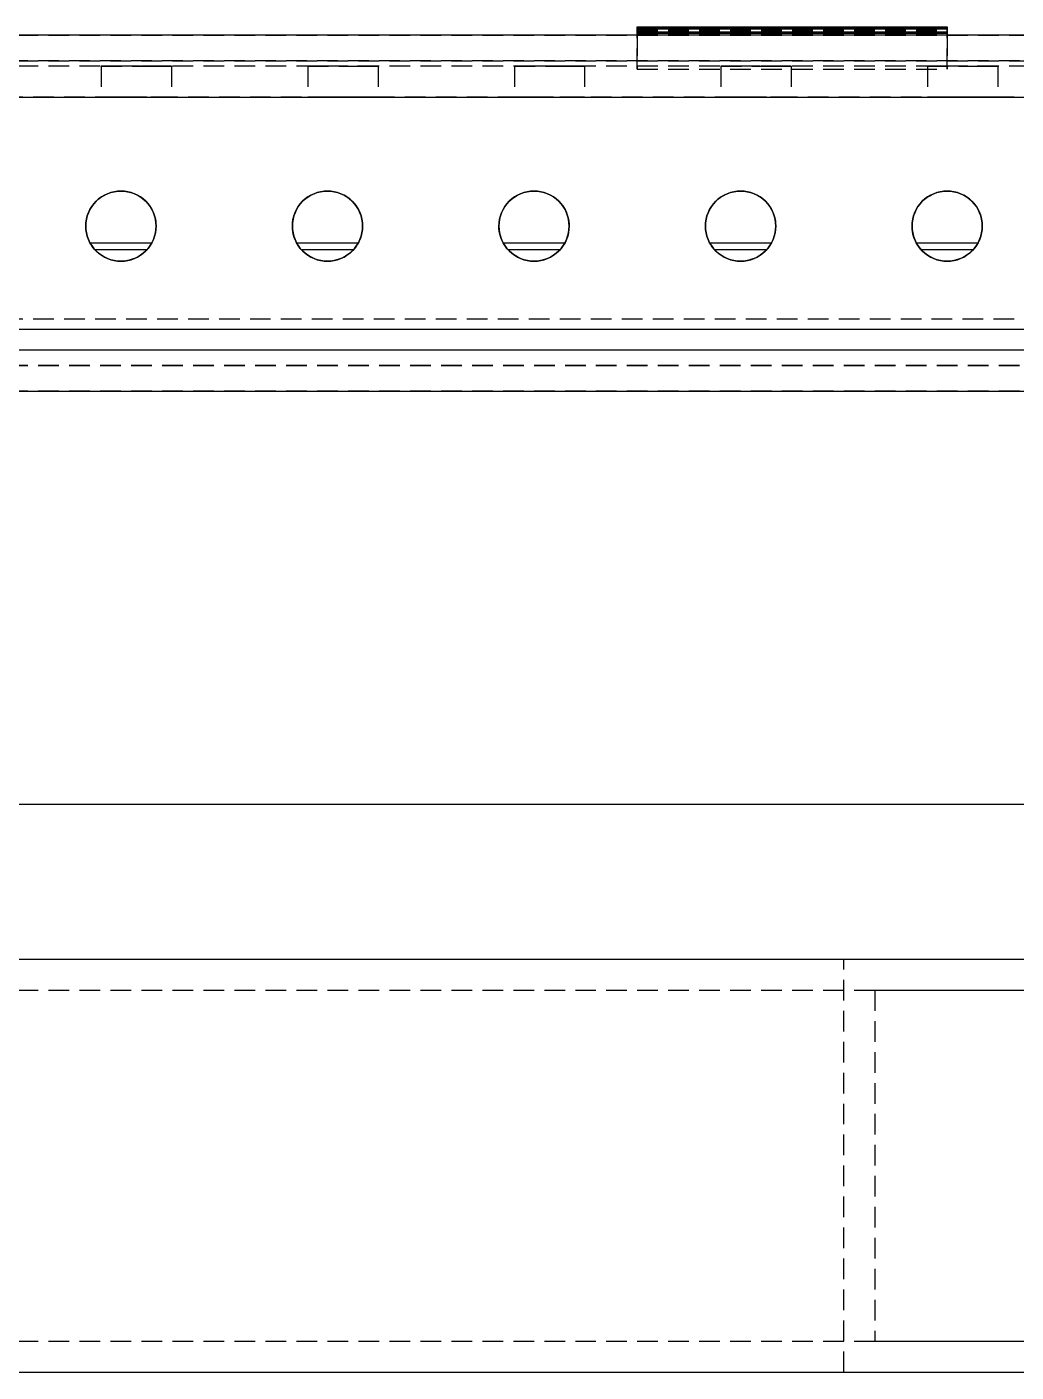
# Model space of a CAD drawing. Header units: metres. Extents: x -200 to 4040, y -1684 to 360.
# Drawn here: x 1510.9 to 1606.7, y -775 to -644.7 of the extents above; entities that cross this region are included whole.
import ezdxf

# ---------------------------------------------------------------- set-up
doc = ezdxf.new("R2010")
doc.units = ezdxf.units.M
doc.linetypes.add('DASHED2', pattern=[3, 2, -1])
for name, color, linetype in [('GIZLI', 8, 'DASHED2'), ('GORUNEN', 7, 'Continuous'), ('TEGET', 9, 'Continuous')]:
    doc.layers.add(name, color=color, linetype=linetype)

msp = doc.modelspace()

# ---------------------------------------------------------------- linework, layer by layer
at = {"layer": 'GIZLI'}
for points in [[(1570, -644.703), (1570, -645.004)], [(1570, -644.795), (1570, -644.703)], [(1570, -644.703), (1570, -645.004)], [(1570, -644.706), (1570, -644.812)], [(1570, -645.004), (1570, -644.706)], [(1570, -644.706), (1600, -644.706)], [(1570, -645.004), (1570, -644.706)], [(1570, -644.812), (1570, -644.706)], [(1570, -644.706), (1600, -644.706)], [(1570, -645.101), (1570, -644.795)], [(1570, -644.795), (1600, -644.795)], [(1570, -644.812), (1570, -645.15)], [(1570, -644.812), (1600, -644.812)], [(1570, -644.812), (1570, -645.15)], [(1570, -644.812), (1600, -644.812)], [(1570, -644.885), (1570, -645.101)], [(1570, -645.166), (1570, -644.885)], [(1570, -644.885), (1600, -644.885)], [(1570, -644.885), (1570, -645.101)], [(1570, -645.101), (1570, -644.885)], [(1570, -644.898), (1570, -645.074)], [(1570, -645.15), (1570, -644.898)], [(1570, -644.898), (1600, -644.898)], [(1570, -645.15), (1570, -644.898)], [(1570, -645.074), (1570, -644.898)], [(1570, -644.898), (1600, -644.898)], [(1600, -644.703), (1600, -644.795)], [(1600, -644.703), (1600, -645.004)], [(1600, -644.703), (1600, -645.004)], [(1600, -645.004), (1600, -644.706)], [(1600, -644.812), (1600, -644.706)], [(1600, -644.706), (1600, -644.812)], [(1600, -645.004), (1600, -644.706)], [(1600, -645.101), (1600, -644.795)], [(1600, -644.812), (1600, -645.15)], [(1600, -644.812), (1600, -645.15)], [(1600, -644.885), (1600, -645.166)], [(1600, -644.885), (1600, -645.101)], [(1600, -645.101), (1600, -644.885)], [(1600, -644.885), (1600, -645.101)], [(1600, -645.15), (1600, -644.898)], [(1600, -645.074), (1600, -644.898)], [(1600, -644.898), (1600, -645.074)], [(1600, -645.15), (1600, -644.898)], [(2630, -645.5), (445, -645.5)], [(445, -645.5), (2630, -645.5)], [(445, -645.5), (2630, -645.5)], [(1570, -645.004), (1600, -645.004)], [(1570, -645.004), (1600, -645.004)], [(1570, -645.074), (1570, -645.393)], [(1570, -645.074), (1600, -645.074)], [(1570, -645.074), (1570, -645.393)], [(1570, -645.074), (1600, -645.074)], [(1570, -645.101), (1600, -645.101)], [(1570, -645.101), (1600, -645.101)], [(1570, -645.15), (1600, -645.15)], [(1570, -645.15), (1600, -645.15)], [(1570, -645.5), (1570, -645.166)], [(1570, -645.166), (1600, -645.166)], [(1570, -645.167), (1570, -645.5)], [(1570, -645.393), (1570, -645.167)], [(1570, -645.167), (1600, -645.167)], [(1570, -645.393), (1570, -645.167)], [(1570, -645.5), (1570, -645.167)], [(1570, -645.167), (1600, -645.167)], [(1570, -645.323), (1570, -645.5)], [(1570, -645.5), (1570, -645.323)], [(1570, -645.323), (1600, -645.323)], [(1570, -645.323), (1570, -645.5)], [(1570, -645.5), (1570, -645.323)], [(1570, -645.393), (1600, -645.393)], [(1570, -645.393), (1600, -645.393)], [(1570, -645.5), (1600, -645.5)], [(1570, -648.8), (1570, -645.5)], [(1570, -645.5), (1600, -645.5)], [(1570, -648.8), (1570, -645.5)], [(1570, -645.5), (1600, -645.5)], [(1570, -645.5), (1600, -645.5)], [(1570, -645.5), (1570, -648.8)], [(1570, -648.8), (1570, -645.5)], [(1570, -645.5), (1600, -645.5)], [(1570, -645.5), (1600, -645.5)], [(1600, -645.074), (1600, -645.393)], [(1600, -645.074), (1600, -645.393)], [(1600, -645.5), (1600, -645.166)], [(1600, -645.393), (1600, -645.167)], [(1600, -645.5), (1600, -645.167)], [(1600, -645.167), (1600, -645.5)], [(1600, -645.393), (1600, -645.167)], [(1600, -645.323), (1600, -645.5)], [(1600, -645.323), (1600, -645.5)], [(1600, -645.5), (1600, -645.323)], [(1600, -645.323), (1600, -645.5)], [(1600, -648.8), (1600, -645.5)], [(1600, -648.8), (1600, -645.5)], [(1600, -645.5), (1600, -648.8)], [(1600, -648.8), (1600, -645.5)], [(2630, -648), (445, -648)], [(445, -648), (2630, -648)], [(2630, -648), (445, -648)], [(445, -648), (2630, -648)], [(2670, -648.5), (1121.5, -648.5)], [(2670, -648.5), (1121.5, -648.5)], [(1519.87, -648.5), (1518.1, -648.5)], [(1518.1, -648.5), (1523.13, -648.5)], [(1518.1, -648.5), (1518.1, -651.5)], [(1524.9, -648.5), (1519.87, -648.5)], [(1523.13, -648.5), (1524.9, -648.5)], [(1524.9, -648.5), (1524.9, -651.5)], [(1539.87, -648.5), (1538.1, -648.5)], [(1538.1, -648.5), (1543.13, -648.5)], [(1538.1, -648.5), (1538.1, -651.5)], [(1544.9, -648.5), (1539.87, -648.5)], [(1543.13, -648.5), (1544.9, -648.5)], [(1544.9, -648.5), (1544.9, -651.5)], [(1559.87, -648.5), (1558.1, -648.5)], [(1558.1, -648.5), (1563.13, -648.5)], [(1558.1, -648.5), (1558.1, -651.5)], [(1564.9, -648.5), (1559.87, -648.5)], [(1563.13, -648.5), (1564.9, -648.5)], [(1564.9, -648.5), (1564.9, -651.5)], [(1570, -648.8), (1600, -648.8)], [(1570, -648.8), (1600, -648.8)], [(1579.87, -648.5), (1578.1, -648.5)], [(1578.1, -648.5), (1583.13, -648.5)], [(1578.1, -648.5), (1578.1, -651.5)], [(1584.9, -648.5), (1579.87, -648.5)], [(1583.13, -648.5), (1584.9, -648.5)], [(1584.9, -648.5), (1584.9, -651.5)], [(1599.87, -648.5), (1598.1, -648.5)], [(1598.1, -648.5), (1603.13, -648.5)], [(1598.1, -648.5), (1598.1, -651.5)], [(1604.9, -648.5), (1599.87, -648.5)], [(1603.13, -648.5), (1604.9, -648.5)], [(1604.9, -648.5), (1604.9, -651.5)], [(3061.5, -651.5), (1121.5, -651.5)], [(3061.5, -651.5), (1121.5, -651.5)], [(1519.87, -651.5), (1518.1, -651.5)], [(1518.1, -651.5), (1523.13, -651.5)], [(1524.9, -651.5), (1519.87, -651.5)], [(1523.13, -651.5), (1524.9, -651.5)], [(1539.87, -651.5), (1538.1, -651.5)], [(1538.1, -651.5), (1543.13, -651.5)], [(1544.9, -651.5), (1539.87, -651.5)], [(1543.13, -651.5), (1544.9, -651.5)], [(1559.87, -651.5), (1558.1, -651.5)], [(1558.1, -651.5), (1563.13, -651.5)], [(1564.9, -651.5), (1559.87, -651.5)], [(1563.13, -651.5), (1564.9, -651.5)], [(1579.87, -651.5), (1578.1, -651.5)], [(1578.1, -651.5), (1583.13, -651.5)], [(1584.9, -651.5), (1579.87, -651.5)], [(1583.13, -651.5), (1584.9, -651.5)], [(1599.87, -651.5), (1598.1, -651.5)], [(1598.1, -651.5), (1603.13, -651.5)], [(1604.9, -651.5), (1599.87, -651.5)], [(1603.13, -651.5), (1604.9, -651.5)], [(1516.6, -664), (1516.615, -663.676), (1516.662, -663.355), (1516.738, -663.04), (1516.845, -662.733), (1516.98, -662.439), (1517.142, -662.158), (1517.331, -661.894), (1517.544, -661.649), (1517.779, -661.426), (1518.034, -661.226), (1518.307, -661.051), (1518.596, -660.903), (1518.897, -660.784), (1519.209, -660.693), (1519.528, -660.633), (1519.763, -660.608), (1520, -660.6)], [(1516.6, -664), (1516.616, -663.667), (1516.665, -663.337), (1516.746, -663.013), (1516.859, -662.699), (1517.001, -662.397), (1517.173, -662.111), (1517.372, -661.843), (1517.596, -661.596), (1517.843, -661.372), (1518.111, -661.173), (1518.397, -661.001), (1518.699, -660.859), (1519.013, -660.746), (1519.337, -660.665), (1519.667, -660.616), (1520, -660.6)], [(1520, -660.6), (1519.667, -660.616), (1519.337, -660.665), (1519.013, -660.746), (1518.699, -660.859), (1518.397, -661.001), (1518.111, -661.173), (1517.843, -661.372), (1517.596, -661.596), (1517.372, -661.843), (1517.173, -662.111), (1517.001, -662.397), (1516.859, -662.699), (1516.746, -663.013), (1516.665, -663.337), (1516.616, -663.667), (1516.6, -664)], [(1520, -660.6), (1520.324, -660.615), (1520.645, -660.662), (1520.96, -660.738), (1521.267, -660.845), (1521.561, -660.98), (1521.842, -661.142), (1522.106, -661.331), (1522.351, -661.544), (1522.574, -661.779), (1522.774, -662.034), (1522.949, -662.307), (1523.097, -662.596), (1523.216, -662.897), (1523.307, -663.209), (1523.367, -663.528), (1523.392, -663.763), (1523.4, -664)], [(1520, -660.6), (1520.333, -660.616), (1520.663, -660.665), (1520.987, -660.746), (1521.301, -660.859), (1521.603, -661.001), (1521.889, -661.173), (1522.157, -661.372), (1522.404, -661.596), (1522.628, -661.843), (1522.827, -662.111), (1522.999, -662.397), (1523.141, -662.699), (1523.254, -663.013), (1523.335, -663.337), (1523.384, -663.667), (1523.4, -664)], [(1523.4, -664), (1523.384, -663.667), (1523.335, -663.337), (1523.254, -663.013), (1523.141, -662.699), (1522.999, -662.397), (1522.827, -662.111), (1522.628, -661.843), (1522.404, -661.596), (1522.157, -661.372), (1521.889, -661.173), (1521.603, -661.001), (1521.301, -660.859), (1520.987, -660.746), (1520.663, -660.665), (1520.333, -660.616), (1520, -660.6)], [(1536.6, -664), (1536.615, -663.676), (1536.662, -663.355), (1536.738, -663.04), (1536.845, -662.733), (1536.98, -662.439), (1537.142, -662.158), (1537.331, -661.894), (1537.544, -661.649), (1537.779, -661.426), (1538.034, -661.226), (1538.307, -661.051), (1538.596, -660.903), (1538.897, -660.784), (1539.209, -660.693), (1539.528, -660.633), (1539.763, -660.608), (1540, -660.6)], [(1536.6, -664), (1536.616, -663.667), (1536.665, -663.337), (1536.746, -663.013), (1536.859, -662.699), (1537.001, -662.397), (1537.173, -662.111), (1537.372, -661.843), (1537.596, -661.596), (1537.843, -661.372), (1538.111, -661.173), (1538.397, -661.001), (1538.699, -660.859), (1539.013, -660.746), (1539.337, -660.665), (1539.667, -660.616), (1540, -660.6)], [(1540, -660.6), (1539.667, -660.616), (1539.337, -660.665), (1539.013, -660.746), (1538.699, -660.859), (1538.397, -661.001), (1538.111, -661.173), (1537.843, -661.372), (1537.596, -661.596), (1537.372, -661.843), (1537.173, -662.111), (1537.001, -662.397), (1536.859, -662.699), (1536.746, -663.013), (1536.665, -663.337), (1536.616, -663.667), (1536.6, -664)], [(1540, -660.6), (1540.324, -660.615), (1540.645, -660.662), (1540.96, -660.738), (1541.267, -660.845), (1541.561, -660.98), (1541.842, -661.142), (1542.106, -661.331), (1542.351, -661.544), (1542.574, -661.779), (1542.774, -662.034), (1542.949, -662.307), (1543.097, -662.596), (1543.216, -662.897), (1543.307, -663.209), (1543.367, -663.528), (1543.392, -663.763), (1543.4, -664)], [(1540, -660.6), (1540.333, -660.616), (1540.663, -660.665), (1540.987, -660.746), (1541.301, -660.859), (1541.603, -661.001), (1541.889, -661.173), (1542.157, -661.372), (1542.404, -661.596), (1542.628, -661.843), (1542.827, -662.111), (1542.999, -662.397), (1543.141, -662.699), (1543.254, -663.013), (1543.335, -663.337), (1543.384, -663.667), (1543.4, -664)], [(1543.4, -664), (1543.384, -663.667), (1543.335, -663.337), (1543.254, -663.013), (1543.141, -662.699), (1542.999, -662.397), (1542.827, -662.111), (1542.628, -661.843), (1542.404, -661.596), (1542.157, -661.372), (1541.889, -661.173), (1541.603, -661.001), (1541.301, -660.859), (1540.987, -660.746), (1540.663, -660.665), (1540.333, -660.616), (1540, -660.6)], [(1556.6, -664), (1556.615, -663.676), (1556.662, -663.355), (1556.738, -663.04), (1556.845, -662.733), (1556.98, -662.439), (1557.142, -662.158), (1557.331, -661.894), (1557.544, -661.649), (1557.779, -661.426), (1558.034, -661.226), (1558.307, -661.051), (1558.596, -660.903), (1558.897, -660.784), (1559.209, -660.693), (1559.528, -660.633), (1559.763, -660.608), (1560, -660.6)], [(1556.6, -664), (1556.616, -663.667), (1556.665, -663.337), (1556.746, -663.013), (1556.859, -662.699), (1557.001, -662.397), (1557.173, -662.111), (1557.372, -661.843), (1557.596, -661.596), (1557.843, -661.372), (1558.111, -661.173), (1558.397, -661.001), (1558.699, -660.859), (1559.013, -660.746), (1559.337, -660.665), (1559.667, -660.616), (1560, -660.6)], [(1560, -660.6), (1559.667, -660.616), (1559.337, -660.665), (1559.013, -660.746), (1558.699, -660.859), (1558.397, -661.001), (1558.111, -661.173), (1557.843, -661.372), (1557.596, -661.596), (1557.372, -661.843), (1557.173, -662.111), (1557.001, -662.397), (1556.859, -662.699), (1556.746, -663.013), (1556.665, -663.337), (1556.616, -663.667), (1556.6, -664)], [(1560, -660.6), (1560.324, -660.615), (1560.645, -660.662), (1560.96, -660.738), (1561.267, -660.845), (1561.561, -660.98), (1561.842, -661.142), (1562.106, -661.331), (1562.351, -661.544), (1562.574, -661.779), (1562.774, -662.034), (1562.949, -662.307), (1563.097, -662.596), (1563.216, -662.897), (1563.307, -663.209), (1563.367, -663.528), (1563.392, -663.763), (1563.4, -664)], [(1560, -660.6), (1560.333, -660.616), (1560.663, -660.665), (1560.987, -660.746), (1561.301, -660.859), (1561.603, -661.001), (1561.889, -661.173), (1562.157, -661.372), (1562.404, -661.596), (1562.628, -661.843), (1562.827, -662.111), (1562.999, -662.397), (1563.141, -662.699), (1563.254, -663.013), (1563.335, -663.337), (1563.384, -663.667), (1563.4, -664)], [(1563.4, -664), (1563.384, -663.667), (1563.335, -663.337), (1563.254, -663.013), (1563.141, -662.699), (1562.999, -662.397), (1562.827, -662.111), (1562.628, -661.843), (1562.404, -661.596), (1562.157, -661.372), (1561.889, -661.173), (1561.603, -661.001), (1561.301, -660.859), (1560.987, -660.746), (1560.663, -660.665), (1560.333, -660.616), (1560, -660.6)], [(1576.6, -664), (1576.615, -663.676), (1576.662, -663.355), (1576.738, -663.04), (1576.845, -662.733), (1576.98, -662.439), (1577.142, -662.158), (1577.331, -661.894), (1577.544, -661.649), (1577.779, -661.426), (1578.034, -661.226), (1578.307, -661.051), (1578.596, -660.903), (1578.897, -660.784), (1579.209, -660.693), (1579.528, -660.633), (1579.763, -660.608), (1580, -660.6)], [(1576.6, -664), (1576.616, -663.667), (1576.665, -663.337), (1576.746, -663.013), (1576.859, -662.699), (1577.001, -662.397), (1577.173, -662.111), (1577.372, -661.843), (1577.596, -661.596), (1577.843, -661.372), (1578.111, -661.173), (1578.397, -661.001), (1578.699, -660.859), (1579.013, -660.746), (1579.337, -660.665), (1579.667, -660.616), (1580, -660.6)], [(1580, -660.6), (1579.667, -660.616), (1579.337, -660.665), (1579.013, -660.746), (1578.699, -660.859), (1578.397, -661.001), (1578.111, -661.173), (1577.843, -661.372), (1577.596, -661.596), (1577.372, -661.843), (1577.173, -662.111), (1577.001, -662.397), (1576.859, -662.699), (1576.746, -663.013), (1576.665, -663.337), (1576.616, -663.667), (1576.6, -664)], [(1580, -660.6), (1580.324, -660.615), (1580.645, -660.662), (1580.96, -660.738), (1581.267, -660.845), (1581.561, -660.98), (1581.842, -661.142), (1582.106, -661.331), (1582.351, -661.544), (1582.574, -661.779), (1582.774, -662.034), (1582.949, -662.307), (1583.097, -662.596), (1583.216, -662.897), (1583.307, -663.209), (1583.367, -663.528), (1583.392, -663.763), (1583.4, -664)], [(1580, -660.6), (1580.333, -660.616), (1580.663, -660.665), (1580.987, -660.746), (1581.301, -660.859), (1581.603, -661.001), (1581.889, -661.173), (1582.157, -661.372), (1582.404, -661.596), (1582.628, -661.843), (1582.827, -662.111), (1582.999, -662.397), (1583.141, -662.699), (1583.254, -663.013), (1583.335, -663.337), (1583.384, -663.667), (1583.4, -664)], [(1583.4, -664), (1583.384, -663.667), (1583.335, -663.337), (1583.254, -663.013), (1583.141, -662.699), (1582.999, -662.397), (1582.827, -662.111), (1582.628, -661.843), (1582.404, -661.596), (1582.157, -661.372), (1581.889, -661.173), (1581.603, -661.001), (1581.301, -660.859), (1580.987, -660.746), (1580.663, -660.665), (1580.333, -660.616), (1580, -660.6)], [(1596.6, -664), (1596.615, -663.676), (1596.662, -663.355), (1596.738, -663.04), (1596.845, -662.733), (1596.98, -662.439), (1597.142, -662.158), (1597.331, -661.894), (1597.544, -661.649), (1597.779, -661.426), (1598.034, -661.226), (1598.307, -661.051), (1598.596, -660.903), (1598.897, -660.784), (1599.209, -660.693), (1599.528, -660.633), (1599.763, -660.608), (1600, -660.6)], [(1596.6, -664), (1596.616, -663.667), (1596.665, -663.337), (1596.746, -663.013), (1596.859, -662.699), (1597.001, -662.397), (1597.173, -662.111), (1597.372, -661.843), (1597.596, -661.596), (1597.843, -661.372), (1598.111, -661.173), (1598.397, -661.001), (1598.699, -660.859), (1599.013, -660.746), (1599.337, -660.665), (1599.667, -660.616), (1600, -660.6)], [(1600, -660.6), (1599.667, -660.616), (1599.337, -660.665), (1599.013, -660.746), (1598.699, -660.859), (1598.397, -661.001), (1598.111, -661.173), (1597.843, -661.372), (1597.596, -661.596), (1597.372, -661.843), (1597.173, -662.111), (1597.001, -662.397), (1596.859, -662.699), (1596.746, -663.013), (1596.665, -663.337), (1596.616, -663.667), (1596.6, -664)], [(1600, -660.6), (1600.324, -660.615), (1600.645, -660.662), (1600.96, -660.738), (1601.267, -660.845), (1601.561, -660.98), (1601.842, -661.142), (1602.106, -661.331), (1602.351, -661.544), (1602.574, -661.779), (1602.774, -662.034), (1602.949, -662.307), (1603.097, -662.596), (1603.216, -662.897), (1603.307, -663.209), (1603.367, -663.528), (1603.392, -663.763), (1603.4, -664)], [(1600, -660.6), (1600.333, -660.616), (1600.663, -660.665), (1600.987, -660.746), (1601.301, -660.859), (1601.603, -661.001), (1601.889, -661.173), (1602.157, -661.372), (1602.404, -661.596), (1602.628, -661.843), (1602.827, -662.111), (1602.999, -662.397), (1603.141, -662.699), (1603.254, -663.013), (1603.335, -663.337), (1603.384, -663.667), (1603.4, -664)], [(1603.4, -664), (1603.384, -663.667), (1603.335, -663.337), (1603.254, -663.013), (1603.141, -662.699), (1602.999, -662.397), (1602.827, -662.111), (1602.628, -661.843), (1602.404, -661.596), (1602.157, -661.372), (1601.889, -661.173), (1601.603, -661.001), (1601.301, -660.859), (1600.987, -660.746), (1600.663, -660.665), (1600.333, -660.616), (1600, -660.6)], [(1520, -667.4), (1519.676, -667.385), (1519.355, -667.338), (1519.04, -667.262), (1518.733, -667.155), (1518.439, -667.02), (1518.158, -666.858), (1517.894, -666.669), (1517.649, -666.456), (1517.426, -666.221), (1517.226, -665.966), (1517.051, -665.693), (1516.903, -665.404), (1516.784, -665.103), (1516.693, -664.791), (1516.633, -664.472), (1516.608, -664.237), (1516.6, -664)], [(1520, -667.4), (1519.667, -667.384), (1519.337, -667.335), (1519.013, -667.254), (1518.699, -667.141), (1518.397, -666.999), (1518.111, -666.827), (1517.843, -666.628), (1517.596, -666.404), (1517.372, -666.157), (1517.173, -665.889), (1517.001, -665.603), (1516.859, -665.301), (1516.746, -664.987), (1516.665, -664.663), (1516.616, -664.333), (1516.6, -664)], [(1516.6, -664), (1516.616, -664.333), (1516.665, -664.663), (1516.746, -664.987), (1516.859, -665.301), (1517.001, -665.603), (1517.173, -665.889), (1517.372, -666.157), (1517.596, -666.404), (1517.843, -666.628), (1518.111, -666.827), (1518.397, -666.999), (1518.699, -667.141), (1519.013, -667.254), (1519.337, -667.335), (1519.667, -667.384), (1520, -667.4)], [(1523.4, -664), (1523.385, -664.324), (1523.338, -664.645), (1523.262, -664.96), (1523.155, -665.267), (1523.02, -665.561), (1522.858, -665.842), (1522.669, -666.106), (1522.456, -666.351), (1522.221, -666.574), (1521.966, -666.774), (1521.693, -666.949), (1521.404, -667.097), (1521.103, -667.216), (1520.791, -667.307), (1520.472, -667.367), (1520.237, -667.392), (1520, -667.4)], [(1523.4, -664), (1523.384, -664.333), (1523.335, -664.663), (1523.254, -664.987), (1523.141, -665.301), (1522.999, -665.603), (1522.827, -665.889), (1522.628, -666.157), (1522.404, -666.404), (1522.157, -666.628), (1521.889, -666.827), (1521.603, -666.999), (1521.301, -667.141), (1520.987, -667.254), (1520.663, -667.335), (1520.333, -667.384), (1520, -667.4)], [(1520, -667.4), (1520.333, -667.384), (1520.663, -667.335), (1520.987, -667.254), (1521.301, -667.141), (1521.603, -666.999), (1521.889, -666.827), (1522.157, -666.628), (1522.404, -666.404), (1522.628, -666.157), (1522.827, -665.889), (1522.999, -665.603), (1523.141, -665.301), (1523.254, -664.987), (1523.335, -664.663), (1523.384, -664.333), (1523.4, -664)], [(1540, -667.4), (1539.676, -667.385), (1539.355, -667.338), (1539.04, -667.262), (1538.733, -667.155), (1538.439, -667.02), (1538.158, -666.858), (1537.894, -666.669), (1537.649, -666.456), (1537.426, -666.221), (1537.226, -665.966), (1537.051, -665.693), (1536.903, -665.404), (1536.784, -665.103), (1536.693, -664.791), (1536.633, -664.472), (1536.608, -664.237), (1536.6, -664)], [(1540, -667.4), (1539.667, -667.384), (1539.337, -667.335), (1539.013, -667.254), (1538.699, -667.141), (1538.397, -666.999), (1538.111, -666.827), (1537.843, -666.628), (1537.596, -666.404), (1537.372, -666.157), (1537.173, -665.889), (1537.001, -665.603), (1536.859, -665.301), (1536.746, -664.987), (1536.665, -664.663), (1536.616, -664.333), (1536.6, -664)], [(1536.6, -664), (1536.616, -664.333), (1536.665, -664.663), (1536.746, -664.987), (1536.859, -665.301), (1537.001, -665.603), (1537.173, -665.889), (1537.372, -666.157), (1537.596, -666.404), (1537.843, -666.628), (1538.111, -666.827), (1538.397, -666.999), (1538.699, -667.141), (1539.013, -667.254), (1539.337, -667.335), (1539.667, -667.384), (1540, -667.4)], [(1543.4, -664), (1543.385, -664.324), (1543.338, -664.645), (1543.262, -664.96), (1543.155, -665.267), (1543.02, -665.561), (1542.858, -665.842), (1542.669, -666.106), (1542.456, -666.351), (1542.221, -666.574), (1541.966, -666.774), (1541.693, -666.949), (1541.404, -667.097), (1541.103, -667.216), (1540.791, -667.307), (1540.472, -667.367), (1540.237, -667.392), (1540, -667.4)], [(1543.4, -664), (1543.384, -664.333), (1543.335, -664.663), (1543.254, -664.987), (1543.141, -665.301), (1542.999, -665.603), (1542.827, -665.889), (1542.628, -666.157), (1542.404, -666.404), (1542.157, -666.628), (1541.889, -666.827), (1541.603, -666.999), (1541.301, -667.141), (1540.987, -667.254), (1540.663, -667.335), (1540.333, -667.384), (1540, -667.4)], [(1540, -667.4), (1540.333, -667.384), (1540.663, -667.335), (1540.987, -667.254), (1541.301, -667.141), (1541.603, -666.999), (1541.889, -666.827), (1542.157, -666.628), (1542.404, -666.404), (1542.628, -666.157), (1542.827, -665.889), (1542.999, -665.603), (1543.141, -665.301), (1543.254, -664.987), (1543.335, -664.663), (1543.384, -664.333), (1543.4, -664)], [(1560, -667.4), (1559.676, -667.385), (1559.355, -667.338), (1559.04, -667.262), (1558.733, -667.155), (1558.439, -667.02), (1558.158, -666.858), (1557.894, -666.669), (1557.649, -666.456), (1557.426, -666.221), (1557.226, -665.966), (1557.051, -665.693), (1556.903, -665.404), (1556.784, -665.103), (1556.693, -664.791), (1556.633, -664.472), (1556.608, -664.237), (1556.6, -664)], [(1560, -667.4), (1559.667, -667.384), (1559.337, -667.335), (1559.013, -667.254), (1558.699, -667.141), (1558.397, -666.999), (1558.111, -666.827), (1557.843, -666.628), (1557.596, -666.404), (1557.372, -666.157), (1557.173, -665.889), (1557.001, -665.603), (1556.859, -665.301), (1556.746, -664.987), (1556.665, -664.663), (1556.616, -664.333), (1556.6, -664)], [(1556.6, -664), (1556.616, -664.333), (1556.665, -664.663), (1556.746, -664.987), (1556.859, -665.301), (1557.001, -665.603), (1557.173, -665.889), (1557.372, -666.157), (1557.596, -666.404), (1557.843, -666.628), (1558.111, -666.827), (1558.397, -666.999), (1558.699, -667.141), (1559.013, -667.254), (1559.337, -667.335), (1559.667, -667.384), (1560, -667.4)], [(1563.4, -664), (1563.385, -664.324), (1563.338, -664.645), (1563.262, -664.96), (1563.155, -665.267), (1563.02, -665.561), (1562.858, -665.842), (1562.669, -666.106), (1562.456, -666.351), (1562.221, -666.574), (1561.966, -666.774), (1561.693, -666.949), (1561.404, -667.097), (1561.103, -667.216), (1560.791, -667.307), (1560.472, -667.367), (1560.237, -667.392), (1560, -667.4)], [(1563.4, -664), (1563.384, -664.333), (1563.335, -664.663), (1563.254, -664.987), (1563.141, -665.301), (1562.999, -665.603), (1562.827, -665.889), (1562.628, -666.157), (1562.404, -666.404), (1562.157, -666.628), (1561.889, -666.827), (1561.603, -666.999), (1561.301, -667.141), (1560.987, -667.254), (1560.663, -667.335), (1560.333, -667.384), (1560, -667.4)], [(1560, -667.4), (1560.333, -667.384), (1560.663, -667.335), (1560.987, -667.254), (1561.301, -667.141), (1561.603, -666.999), (1561.889, -666.827), (1562.157, -666.628), (1562.404, -666.404), (1562.628, -666.157), (1562.827, -665.889), (1562.999, -665.603), (1563.141, -665.301), (1563.254, -664.987), (1563.335, -664.663), (1563.384, -664.333), (1563.4, -664)], [(1580, -667.4), (1579.676, -667.385), (1579.355, -667.338), (1579.04, -667.262), (1578.733, -667.155), (1578.439, -667.02), (1578.158, -666.858), (1577.894, -666.669), (1577.649, -666.456), (1577.426, -666.221), (1577.226, -665.966), (1577.051, -665.693), (1576.903, -665.404), (1576.784, -665.103), (1576.693, -664.791), (1576.633, -664.472), (1576.608, -664.237), (1576.6, -664)], [(1580, -667.4), (1579.667, -667.384), (1579.337, -667.335), (1579.013, -667.254), (1578.699, -667.141), (1578.397, -666.999), (1578.111, -666.827), (1577.843, -666.628), (1577.596, -666.404), (1577.372, -666.157), (1577.173, -665.889), (1577.001, -665.603), (1576.859, -665.301), (1576.746, -664.987), (1576.665, -664.663), (1576.616, -664.333), (1576.6, -664)], [(1576.6, -664), (1576.616, -664.333), (1576.665, -664.663), (1576.746, -664.987), (1576.859, -665.301), (1577.001, -665.603), (1577.173, -665.889), (1577.372, -666.157), (1577.596, -666.404), (1577.843, -666.628), (1578.111, -666.827), (1578.397, -666.999), (1578.699, -667.141), (1579.013, -667.254), (1579.337, -667.335), (1579.667, -667.384), (1580, -667.4)], [(1583.4, -664), (1583.385, -664.324), (1583.338, -664.645), (1583.262, -664.96), (1583.155, -665.267), (1583.02, -665.561), (1582.858, -665.842), (1582.669, -666.106), (1582.456, -666.351), (1582.221, -666.574), (1581.966, -666.774), (1581.693, -666.949), (1581.404, -667.097), (1581.103, -667.216), (1580.791, -667.307), (1580.472, -667.367), (1580.237, -667.392), (1580, -667.4)], [(1583.4, -664), (1583.384, -664.333), (1583.335, -664.663), (1583.254, -664.987), (1583.141, -665.301), (1582.999, -665.603), (1582.827, -665.889), (1582.628, -666.157), (1582.404, -666.404), (1582.157, -666.628), (1581.889, -666.827), (1581.603, -666.999), (1581.301, -667.141), (1580.987, -667.254), (1580.663, -667.335), (1580.333, -667.384), (1580, -667.4)], [(1580, -667.4), (1580.333, -667.384), (1580.663, -667.335), (1580.987, -667.254), (1581.301, -667.141), (1581.603, -666.999), (1581.889, -666.827), (1582.157, -666.628), (1582.404, -666.404), (1582.628, -666.157), (1582.827, -665.889), (1582.999, -665.603), (1583.141, -665.301), (1583.254, -664.987), (1583.335, -664.663), (1583.384, -664.333), (1583.4, -664)], [(1600, -667.4), (1599.676, -667.385), (1599.355, -667.338), (1599.04, -667.262), (1598.733, -667.155), (1598.439, -667.02), (1598.158, -666.858), (1597.894, -666.669), (1597.649, -666.456), (1597.426, -666.221), (1597.226, -665.966), (1597.051, -665.693), (1596.903, -665.404), (1596.784, -665.103), (1596.693, -664.791), (1596.633, -664.472), (1596.608, -664.237), (1596.6, -664)], [(1600, -667.4), (1599.667, -667.384), (1599.337, -667.335), (1599.013, -667.254), (1598.699, -667.141), (1598.397, -666.999), (1598.111, -666.827), (1597.843, -666.628), (1597.596, -666.404), (1597.372, -666.157), (1597.173, -665.889), (1597.001, -665.603), (1596.859, -665.301), (1596.746, -664.987), (1596.665, -664.663), (1596.616, -664.333), (1596.6, -664)], [(1596.6, -664), (1596.616, -664.333), (1596.665, -664.663), (1596.746, -664.987), (1596.859, -665.301), (1597.001, -665.603), (1597.173, -665.889), (1597.372, -666.157), (1597.596, -666.404), (1597.843, -666.628), (1598.111, -666.827), (1598.397, -666.999), (1598.699, -667.141), (1599.013, -667.254), (1599.337, -667.335), (1599.667, -667.384), (1600, -667.4)], [(1603.4, -664), (1603.385, -664.324), (1603.338, -664.645), (1603.262, -664.96), (1603.155, -665.267), (1603.02, -665.561), (1602.858, -665.842), (1602.669, -666.106), (1602.456, -666.351), (1602.221, -666.574), (1601.966, -666.774), (1601.693, -666.949), (1601.404, -667.097), (1601.103, -667.216), (1600.791, -667.307), (1600.472, -667.367), (1600.237, -667.392), (1600, -667.4)], [(1603.4, -664), (1603.384, -664.333), (1603.335, -664.663), (1603.254, -664.987), (1603.141, -665.301), (1602.999, -665.603), (1602.827, -665.889), (1602.628, -666.157), (1602.404, -666.404), (1602.157, -666.628), (1601.889, -666.827), (1601.603, -666.999), (1601.301, -667.141), (1600.987, -667.254), (1600.663, -667.335), (1600.333, -667.384), (1600, -667.4)], [(1600, -667.4), (1600.333, -667.384), (1600.663, -667.335), (1600.987, -667.254), (1601.301, -667.141), (1601.603, -666.999), (1601.889, -666.827), (1602.157, -666.628), (1602.404, -666.404), (1602.628, -666.157), (1602.827, -665.889), (1602.999, -665.603), (1603.141, -665.301), (1603.254, -664.987), (1603.335, -664.663), (1603.384, -664.333), (1603.4, -664)], [(3061.5, -673), (1121.5, -673)], [(3061.5, -673), (1121.5, -673)], [(3061.5, -673), (1121.5, -673)], [(3061.5, -673), (1121.5, -673)], [(3061.5, -676), (1121.5, -676)], [(2670, -676), (1121.5, -676)], [(3061.5, -676), (1121.5, -676)], [(3061.5, -676), (1121.5, -676)], [(2630, -677.5), (150, -677.5)], [(150, -677.5), (2630, -677.5)], [(2630, -680), (150, -680)], [(-100, -720), (3340, -720)], [(-100, -735), (3340, -735)], [(-80, -735), (3320, -735)], [(-80, -735), (3320, -735)], [(-80, -735), (3320, -735)], [(-80, -735), (3320, -735)], [(1590, -775), (1590, -735)], [(1590, -775), (1590, -735)], [(1590, -735), (1650, -735)], [(1590, -735), (1650, -735)], [(-80, -738), (3320, -738)], [(-80, -738), (3320, -738)], [(-80, -738), (3320, -738)], [(-80, -738), (3320, -738)], [(1593, -738), (1647, -738)], [(1593, -738), (1593, -772)], [(1593, -738), (1647, -738)], [(1593, -738), (1593, -772)], [(-80, -772), (3320, -772)], [(-80, -772), (3320, -772)], [(-80, -772), (3320, -772)], [(-80, -772), (3320, -772)], [(1593, -772), (1647, -772)], [(1593, -772), (1647, -772)], [(-80, -775), (3320, -775)], [(-80, -775), (3320, -775)], [(-80, -775), (3320, -775)], [(1590, -775), (1650, -775)], [(1590, -775), (1650, -775)]]:
    msp.add_lwpolyline(points, dxfattribs=at)
at = {"layer": 'GORUNEN'}
for points in [[(1570, -644.703), (1600, -644.703)], [(1570, -644.703), (1570, -644.795)], [(1570, -644.703), (1600, -644.703)], [(1570, -644.885), (1570, -644.795)], [(1570, -644.795), (1600, -644.795)], [(1570, -644.885), (1570, -645.166)], [(1570, -644.885), (1600, -644.885)], [(1600, -644.795), (1600, -644.703)], [(1600, -644.885), (1600, -644.795)], [(1600, -645.166), (1600, -644.885)], [(2485, -645.5), (1490.2, -645.5)], [(1570, -645.323), (1570, -645.166)], [(1570, -645.166), (1600, -645.166)], [(1570, -645.323), (1570, -645.5)], [(1570, -645.323), (1600, -645.323)], [(1600, -645.323), (1600, -645.166)], [(1600, -645.5), (1600, -645.323)], [(1520, -660.6), (1519.667, -660.616), (1519.337, -660.665), (1519.013, -660.746), (1518.699, -660.859), (1518.397, -661.001), (1518.111, -661.173), (1517.843, -661.372), (1517.596, -661.596), (1517.372, -661.843), (1517.173, -662.111), (1517.001, -662.397), (1516.859, -662.699), (1516.746, -663.013), (1516.665, -663.337), (1516.616, -663.667), (1516.6, -664)], [(1523.4, -664), (1523.384, -663.667), (1523.335, -663.337), (1523.254, -663.013), (1523.141, -662.699), (1522.999, -662.397), (1522.827, -662.111), (1522.628, -661.843), (1522.404, -661.596), (1522.157, -661.372), (1521.889, -661.173), (1521.603, -661.001), (1521.301, -660.859), (1520.987, -660.746), (1520.663, -660.665), (1520.333, -660.616), (1520, -660.6)], [(1540, -660.6), (1539.667, -660.616), (1539.337, -660.665), (1539.013, -660.746), (1538.699, -660.859), (1538.397, -661.001), (1538.111, -661.173), (1537.843, -661.372), (1537.596, -661.596), (1537.372, -661.843), (1537.173, -662.111), (1537.001, -662.397), (1536.859, -662.699), (1536.746, -663.013), (1536.665, -663.337), (1536.616, -663.667), (1536.6, -664)], [(1543.4, -664), (1543.384, -663.667), (1543.335, -663.337), (1543.254, -663.013), (1543.141, -662.699), (1542.999, -662.397), (1542.827, -662.111), (1542.628, -661.843), (1542.404, -661.596), (1542.157, -661.372), (1541.889, -661.173), (1541.603, -661.001), (1541.301, -660.859), (1540.987, -660.746), (1540.663, -660.665), (1540.333, -660.616), (1540, -660.6)], [(1560, -660.6), (1559.667, -660.616), (1559.337, -660.665), (1559.013, -660.746), (1558.699, -660.859), (1558.397, -661.001), (1558.111, -661.173), (1557.843, -661.372), (1557.596, -661.596), (1557.372, -661.843), (1557.173, -662.111), (1557.001, -662.397), (1556.859, -662.699), (1556.746, -663.013), (1556.665, -663.337), (1556.616, -663.667), (1556.6, -664)], [(1563.4, -664), (1563.384, -663.667), (1563.335, -663.337), (1563.254, -663.013), (1563.141, -662.699), (1562.999, -662.397), (1562.827, -662.111), (1562.628, -661.843), (1562.404, -661.596), (1562.157, -661.372), (1561.889, -661.173), (1561.603, -661.001), (1561.301, -660.859), (1560.987, -660.746), (1560.663, -660.665), (1560.333, -660.616), (1560, -660.6)], [(1580, -660.6), (1579.667, -660.616), (1579.337, -660.665), (1579.013, -660.746), (1578.699, -660.859), (1578.397, -661.001), (1578.111, -661.173), (1577.843, -661.372), (1577.596, -661.596), (1577.372, -661.843), (1577.173, -662.111), (1577.001, -662.397), (1576.859, -662.699), (1576.746, -663.013), (1576.665, -663.337), (1576.616, -663.667), (1576.6, -664)], [(1583.4, -664), (1583.384, -663.667), (1583.335, -663.337), (1583.254, -663.013), (1583.141, -662.699), (1582.999, -662.397), (1582.827, -662.111), (1582.628, -661.843), (1582.404, -661.596), (1582.157, -661.372), (1581.889, -661.173), (1581.603, -661.001), (1581.301, -660.859), (1580.987, -660.746), (1580.663, -660.665), (1580.333, -660.616), (1580, -660.6)], [(1600, -660.6), (1599.667, -660.616), (1599.337, -660.665), (1599.013, -660.746), (1598.699, -660.859), (1598.397, -661.001), (1598.111, -661.173), (1597.843, -661.372), (1597.596, -661.596), (1597.372, -661.843), (1597.173, -662.111), (1597.001, -662.397), (1596.859, -662.699), (1596.746, -663.013), (1596.665, -663.337), (1596.616, -663.667), (1596.6, -664)], [(1603.4, -664), (1603.384, -663.667), (1603.335, -663.337), (1603.254, -663.013), (1603.141, -662.699), (1602.999, -662.397), (1602.827, -662.111), (1602.628, -661.843), (1602.404, -661.596), (1602.157, -661.372), (1601.889, -661.173), (1601.603, -661.001), (1601.301, -660.859), (1600.987, -660.746), (1600.663, -660.665), (1600.333, -660.616), (1600, -660.6)], [(1516.6, -664), (1516.616, -664.333), (1516.665, -664.663), (1516.746, -664.987), (1516.859, -665.301), (1517.001, -665.603), (1517.173, -665.889), (1517.372, -666.157), (1517.596, -666.404), (1517.843, -666.628), (1518.111, -666.827), (1518.397, -666.999), (1518.699, -667.141), (1519.013, -667.254), (1519.337, -667.335), (1519.667, -667.384), (1520, -667.4)], [(1520, -667.4), (1520.333, -667.384), (1520.663, -667.335), (1520.987, -667.254), (1521.301, -667.141), (1521.603, -666.999), (1521.889, -666.827), (1522.157, -666.628), (1522.404, -666.404), (1522.628, -666.157), (1522.827, -665.889), (1522.999, -665.603), (1523.141, -665.301), (1523.254, -664.987), (1523.335, -664.663), (1523.384, -664.333), (1523.4, -664)], [(1536.6, -664), (1536.616, -664.333), (1536.665, -664.663), (1536.746, -664.987), (1536.859, -665.301), (1537.001, -665.603), (1537.173, -665.889), (1537.372, -666.157), (1537.596, -666.404), (1537.843, -666.628), (1538.111, -666.827), (1538.397, -666.999), (1538.699, -667.141), (1539.013, -667.254), (1539.337, -667.335), (1539.667, -667.384), (1540, -667.4)], [(1540, -667.4), (1540.333, -667.384), (1540.663, -667.335), (1540.987, -667.254), (1541.301, -667.141), (1541.603, -666.999), (1541.889, -666.827), (1542.157, -666.628), (1542.404, -666.404), (1542.628, -666.157), (1542.827, -665.889), (1542.999, -665.603), (1543.141, -665.301), (1543.254, -664.987), (1543.335, -664.663), (1543.384, -664.333), (1543.4, -664)], [(1556.6, -664), (1556.616, -664.333), (1556.665, -664.663), (1556.746, -664.987), (1556.859, -665.301), (1557.001, -665.603), (1557.173, -665.889), (1557.372, -666.157), (1557.596, -666.404), (1557.843, -666.628), (1558.111, -666.827), (1558.397, -666.999), (1558.699, -667.141), (1559.013, -667.254), (1559.337, -667.335), (1559.667, -667.384), (1560, -667.4)], [(1560, -667.4), (1560.333, -667.384), (1560.663, -667.335), (1560.987, -667.254), (1561.301, -667.141), (1561.603, -666.999), (1561.889, -666.827), (1562.157, -666.628), (1562.404, -666.404), (1562.628, -666.157), (1562.827, -665.889), (1562.999, -665.603), (1563.141, -665.301), (1563.254, -664.987), (1563.335, -664.663), (1563.384, -664.333), (1563.4, -664)], [(1576.6, -664), (1576.616, -664.333), (1576.665, -664.663), (1576.746, -664.987), (1576.859, -665.301), (1577.001, -665.603), (1577.173, -665.889), (1577.372, -666.157), (1577.596, -666.404), (1577.843, -666.628), (1578.111, -666.827), (1578.397, -666.999), (1578.699, -667.141), (1579.013, -667.254), (1579.337, -667.335), (1579.667, -667.384), (1580, -667.4)], [(1580, -667.4), (1580.333, -667.384), (1580.663, -667.335), (1580.987, -667.254), (1581.301, -667.141), (1581.603, -666.999), (1581.889, -666.827), (1582.157, -666.628), (1582.404, -666.404), (1582.628, -666.157), (1582.827, -665.889), (1582.999, -665.603), (1583.141, -665.301), (1583.254, -664.987), (1583.335, -664.663), (1583.384, -664.333), (1583.4, -664)], [(1596.6, -664), (1596.616, -664.333), (1596.665, -664.663), (1596.746, -664.987), (1596.859, -665.301), (1597.001, -665.603), (1597.173, -665.889), (1597.372, -666.157), (1597.596, -666.404), (1597.843, -666.628), (1598.111, -666.827), (1598.397, -666.999), (1598.699, -667.141), (1599.013, -667.254), (1599.337, -667.335), (1599.667, -667.384), (1600, -667.4)], [(1600, -667.4), (1600.333, -667.384), (1600.663, -667.335), (1600.987, -667.254), (1601.301, -667.141), (1601.603, -666.999), (1601.889, -666.827), (1602.157, -666.628), (1602.404, -666.404), (1602.628, -666.157), (1602.827, -665.889), (1602.999, -665.603), (1603.141, -665.301), (1603.254, -664.987), (1603.335, -664.663), (1603.384, -664.333), (1603.4, -664)], [(1497.7, -680), (2017.6, -680)], [(-100, -720), (3340, -720)], [(-100, -735), (3340, -735)], [(-80, -775), (3320, -775)]]:
    msp.add_lwpolyline(points, dxfattribs=at)
at = {"layer": 'TEGET'}
for points in [[(1490.2, -651.5), (2017.6, -651.5)], [(1522.967, -665.66), (1517.033, -665.66)], [(1542.967, -665.66), (1537.033, -665.66)], [(1562.967, -665.66), (1557.033, -665.66)], [(1582.967, -665.66), (1577.033, -665.66)], [(1602.967, -665.66), (1597.033, -665.66)], [(1522.496, -666.308), (1517.504, -666.308)], [(1542.496, -666.308), (1537.504, -666.308)], [(1562.496, -666.308), (1557.504, -666.308)], [(1582.496, -666.308), (1577.504, -666.308)], [(1602.496, -666.308), (1597.504, -666.308)], [(2017.6, -674), (1490.2, -674)]]:
    msp.add_lwpolyline(points, dxfattribs=at)

doc.saveas('drawing.dxf')
